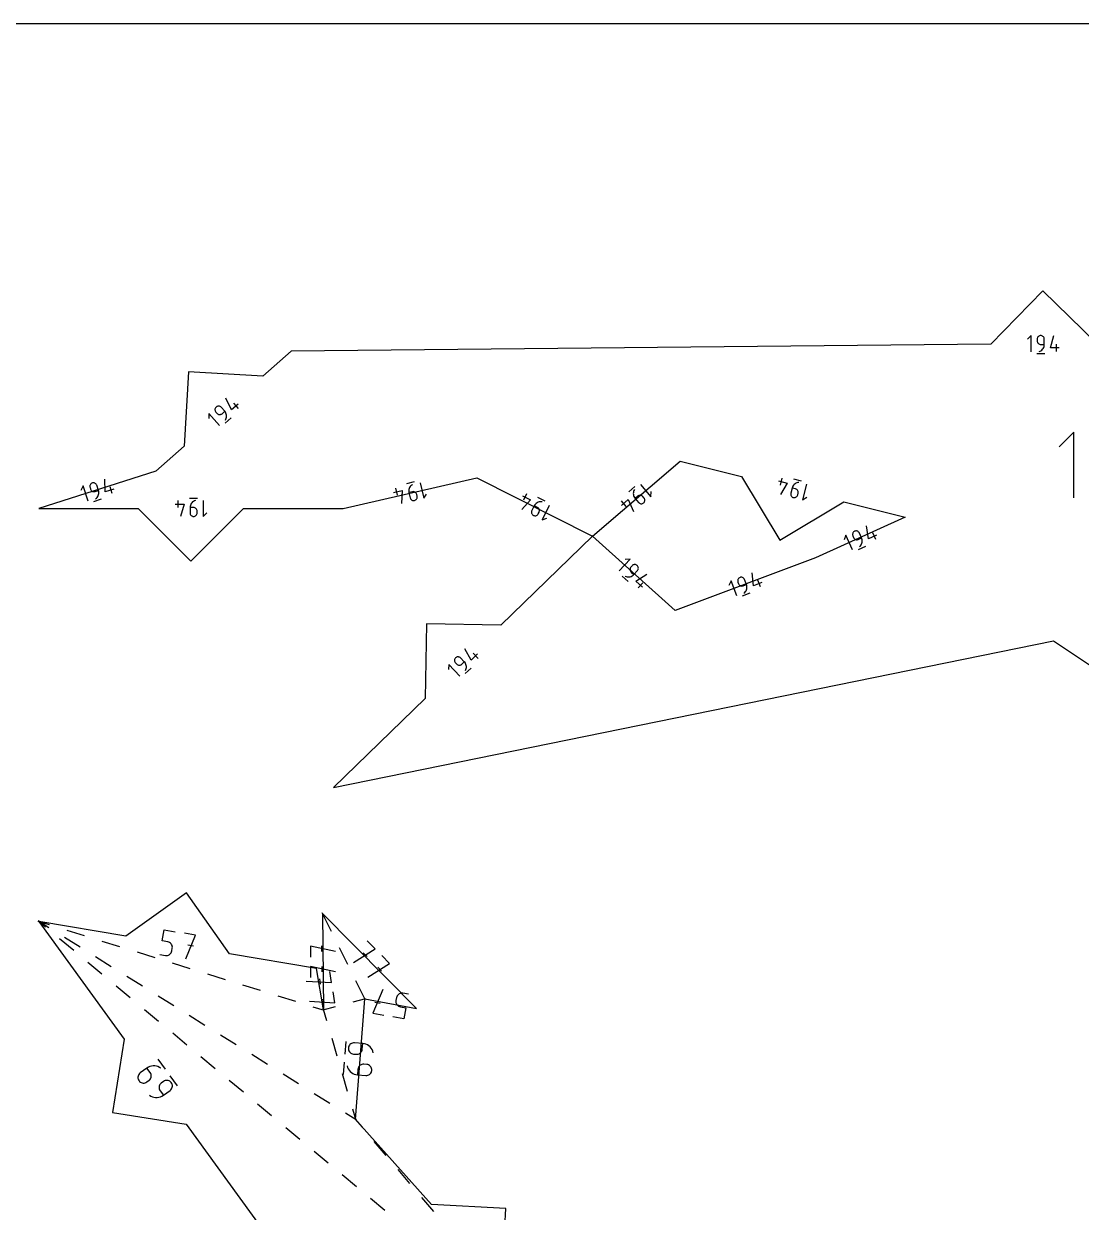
# Model space of a CAD drawing. Extents: x -2 to 214, y 3 to 282.
# Drawn here: x 101.09 to 132.94, y 246.63 to 282.42 of the extents above; entities that cross this region are included whole.
import ezdxf

# ---------------------------------------------------------------- set-up
doc = ezdxf.new("R2010")
doc.units = 0
doc.layers.add('Layer_1', color=7, linetype='CONTINUOUS')

msp = doc.modelspace()

# ---------------------------------------------------------------- linework, layer by layer
at = {"layer": 'Layer_1', "color": 5}
for points in [[(-1.511918, 3.023787), (214.388082, 3.023787), (214.388082, 282.423787), (-1.511918, 282.423787), (-1.511918, 3.023787)], [(133.384572, 272.808825), (131.780819, 274.379903), (130.209741, 272.776147), (109.134433, 272.559245), (108.287636, 271.80762), (106.046541, 271.941062), (105.9131, 269.699971), (105.066299, 268.948346), (101.53457, 267.825094)], [(101.53457, 267.825094), (104.532317, 267.825094), (106.119817, 266.237594), (107.707317, 267.825094), (110.705064, 267.825094), (114.733518, 268.743456), (118.214824, 266.993519), (120.857624, 269.253834), (122.706084, 268.792062), (123.861495, 266.867137), (125.786419, 268.022548), (127.63488, 267.560779), (124.934285, 266.342006), (120.70365, 264.755677), (118.214824, 266.993519), (115.455516, 264.313244), (113.210689, 264.345859), (113.178075, 262.101031), (110.418767, 259.420756), (132.096972, 263.834786), (133.96929, 262.595947)], [(115.485354, 244.495515), (115.609458, 246.737143), (113.367827, 246.86125), (111.078546, 249.418868), (111.353988, 253.05365), (112.913625, 252.768034), (110.086256, 255.625467), (110.110975, 252.720561), (109.906668, 253.972559), (107.285896, 254.415771), (105.985331, 256.245756), (104.155346, 254.945195), (101.53457, 255.388408), (104.109474, 251.844543), (103.758326, 249.627113), (105.975756, 249.275965), (108.550664, 245.732104)]]:
    msp.add_lwpolyline(points, dxfattribs=at)
at = {"layer": 'Layer_1', "color": 1}
for points in [[(131.430765, 272.547159), (131.425794, 273.030221), (131.319506, 272.921693)], [(131.665458, 272.549572), (131.665458, 272.549572), (131.696015, 272.561319), (131.724012, 272.57706), (131.749165, 272.5964), (131.771182, 272.618939), (131.789773, 272.644286), (131.80466, 272.672035), (131.81555, 272.701799), (131.822158, 272.733175), (131.824204, 272.765768), (131.822546, 272.926871), (131.822546, 272.926871), (131.820606, 272.946151), (131.815441, 272.964269), (131.807338, 272.98092), (131.796606, 272.995804), (131.78355, 273.00862), (131.768469, 273.01907), (131.751673, 273.026849), (131.73347, 273.031657), (131.714159, 273.033174), (131.714159, 273.033174), (131.694922, 273.031234), (131.676842, 273.026055), (131.660215, 273.017934), (131.645353, 273.007174), (131.632547, 272.994093), (131.622105, 272.978987), (131.614333, 272.962174), (131.609528, 272.943956), (131.607976, 272.924638), (131.60854, 272.870928), (131.60854, 272.870928), (131.610481, 272.851648), (131.615659, 272.833537), (131.623777, 272.816889), (131.634526, 272.802009), (131.647596, 272.789196), (131.662681, 272.77875), (131.67947, 272.770979), (131.697656, 272.766174), (131.716924, 272.764657), (131.824197, 272.765751)], [(132.274701, 272.663248), (132.006481, 272.660496), (132.109732, 273.037273)], [(132.195407, 272.555026), (132.193185, 272.769568)], [(131.599082, 272.488499), (131.840615, 272.490968)], [(107.545554, 270.969576), (107.344943, 270.791514), (107.175667, 271.143601)], [(107.556712, 270.83588), (107.414289, 270.996341)], [(106.984817, 270.328261), (106.664128, 270.689558), (106.655122, 270.53792)], [(107.160349, 270.484065), (107.160349, 270.484065), (107.175705, 270.512982), (107.186507, 270.543229), (107.192797, 270.574327), (107.194632, 270.60578), (107.192021, 270.637107), (107.18505, 270.667816), (107.17374, 270.697422), (107.158144, 270.725439), (107.138297, 270.751375), (107.031349, 270.871867), (107.031349, 270.871867), (107.017245, 270.885156), (107.001458, 270.895436), (106.984419, 270.902689), (106.966554, 270.90688), (106.948291, 270.907973), (106.930056, 270.905963), (106.912276, 270.900812), (106.895385, 270.892497), (106.879806, 270.880986), (106.879806, 270.880986), (106.866556, 270.866907), (106.856307, 270.851134), (106.84909, 270.834098), (106.844927, 270.816227), (106.843833, 270.797953), (106.845879, 270.779703), (106.851044, 270.761913), (106.859373, 270.745011), (106.870888, 270.729429), (106.906543, 270.689258), (106.906543, 270.689258), (106.920651, 270.675973), (106.936441, 270.6657), (106.953491, 270.658464), (106.971366, 270.654287), (106.989636, 270.653194), (107.007871, 270.655205), (107.025644, 270.660352), (107.042518, 270.66866), (107.058068, 270.680146), (107.138297, 270.751358)], [(107.15033, 270.394428), (107.330977, 270.554772)], [(132.713014, 268.142302), (132.713014, 270.122895), (132.272701, 269.682459)], [(103.022096, 268.04473), (102.875679, 268.505095), (102.805893, 268.370171)], [(103.245761, 268.115864), (103.245761, 268.115864), (103.271531, 268.136057), (103.293682, 268.159316), (103.312055, 268.185182), (103.326494, 268.213185), (103.336838, 268.242868), (103.34293, 268.273768), (103.344616, 268.305415), (103.341731, 268.337349), (103.334125, 268.369109), (103.285293, 268.522642), (103.285293, 268.522642), (103.277797, 268.54051), (103.267545, 268.556314), (103.254916, 268.569858), (103.240289, 268.580942), (103.224047, 268.589366), (103.206567, 268.594933), (103.18823, 268.597438), (103.169413, 268.596697), (103.150504, 268.592502), (103.150504, 268.592502), (103.132682, 268.585016), (103.116912, 268.574761), (103.103401, 268.562121), (103.092341, 268.547477), (103.083938, 268.531214), (103.078386, 268.513713), (103.075884, 268.495358), (103.076636, 268.47653), (103.080834, 268.457614), (103.097114, 268.406426), (103.097114, 268.406426), (103.104611, 268.388562), (103.114877, 268.372764), (103.12752, 268.359228), (103.142161, 268.348154), (103.158413, 268.339741), (103.175897, 268.334177), (103.194227, 268.331673), (103.21302, 268.332413), (103.231893, 268.336597), (103.334125, 268.369113)], [(103.794884, 268.403209), (103.539265, 268.321911), (103.527486, 268.712397)], [(103.750812, 268.276495), (103.685784, 268.480954)], [(112.84834, 268.62337), (112.612836, 268.569685)], [(112.79644, 268.549605), (112.79644, 268.549605), (112.769071, 268.531638), (112.74505, 268.510316), (112.724579, 268.48608), (112.707847, 268.459378), (112.695055, 268.430666), (112.686398, 268.400387), (112.682069, 268.368993), (112.68227, 268.336929), (112.687195, 268.304643), (112.723005, 268.147561), (112.723005, 268.147561), (112.728978, 268.129129), (112.737871, 268.112524), (112.749323, 268.097971), (112.762972, 268.085702), (112.778451, 268.075948), (112.795406, 268.068938), (112.813468, 268.064902), (112.832278, 268.064055), (112.851473, 268.066666), (112.851473, 268.066666), (112.86986, 268.072635), (112.88643, 268.081536), (112.900954, 268.093001), (112.913198, 268.106667), (112.922935, 268.122168), (112.929934, 268.139144), (112.933959, 268.157224), (112.934771, 268.176048), (112.93216, 268.19525), (112.920222, 268.24762), (112.920222, 268.24762), (112.914243, 268.266049), (112.905339, 268.282654), (112.893873, 268.297199), (112.88021, 268.309458), (112.864716, 268.319205), (112.847762, 268.326208), (112.829703, 268.330244), (112.810918, 268.331091), (112.791758, 268.328515), (112.687167, 268.304671)], [(113.025272, 268.60177), (113.132647, 268.130766), (113.213483, 268.259378)], [(119.492874, 268.4839), (119.30931, 268.326903)], [(119.659573, 268.547015), (119.973569, 268.179886), (119.985363, 268.33133)], [(123.816773, 268.652866), (124.07701, 268.587853), (123.882023, 268.249327)], [(123.920807, 268.737572), (123.868808, 268.529419)], [(124.434988, 268.609125), (124.434988, 268.609125), (124.402451, 268.605467), (124.371389, 268.5973), (124.342172, 268.584935), (124.315181, 268.568679), (124.290793, 268.548846), (124.269383, 268.52575), (124.251335, 268.499697), (124.237026, 268.471006), (124.226828, 268.439982), (124.187779, 268.283674), (124.187779, 268.283674), (124.18478, 268.264532), (124.185203, 268.245697), (124.188844, 268.22754), (124.195473, 268.21043), (124.204874, 268.194731), (124.21683, 268.180814), (124.231117, 268.169053), (124.247518, 268.159806), (124.26582, 268.153449), (124.26582, 268.153449), (124.284916, 268.150451), (124.303723, 268.150909), (124.321859, 268.154575), (124.338958, 268.161232), (124.35465, 268.170661), (124.368563, 268.182642), (124.380328, 268.19695), (124.389575, 268.213365), (124.395932, 268.231671), (124.408953, 268.283783), (124.408953, 268.283783), (124.411951, 268.302925), (124.411528, 268.32176), (124.407873, 268.339917), (124.401227, 268.357027), (124.391811, 268.372722), (124.379852, 268.386635), (124.365568, 268.398393), (124.349185, 268.407633), (124.330925, 268.413976), (124.226849, 268.439979)], [(124.51462, 268.651473), (124.280281, 268.710013)], [(124.662695, 268.55224), (124.545608, 268.083553), (124.675843, 268.161747)], [(103.200217, 268.038013), (103.430401, 268.111222)], [(106.321006, 268.127023), (106.079463, 268.127023)], [(112.225197, 268.309225), (112.486722, 268.368845), (112.465781, 267.97874)], [(112.279719, 268.431809), (112.327404, 268.222622)], [(116.108956, 268.20221), (116.348619, 268.08174), (116.084173, 267.79418)], [(116.229031, 268.262055), (116.13267, 268.07036)], [(116.789531, 268.047895), (116.573719, 268.156377)], [(119.481208, 268.39446), (119.481208, 268.39446), (119.465326, 268.365836), (119.45397, 268.33579), (119.447109, 268.304816), (119.44471, 268.273397), (119.446721, 268.242028), (119.453131, 268.211195), (119.46389, 268.181386), (119.478971, 268.153089), (119.498339, 268.126793), (119.603054, 268.004355), (119.603054, 268.004355), (119.616911, 267.990812), (119.632507, 267.980242), (119.649409, 267.972679), (119.667196, 267.96816), (119.685435, 267.966713), (119.703705, 267.968407), (119.721573, 267.973226), (119.738616, 267.98123), (119.754406, 267.992456), (119.754406, 267.992456), (119.767911, 268.006288), (119.778445, 268.021867), (119.785976, 268.038768), (119.790464, 268.056562), (119.791875, 268.074812), (119.790181, 268.093096), (119.785345, 268.110978), (119.77733, 268.128028), (119.766101, 268.143822), (119.73119, 268.184642), (119.73119, 268.184642), (119.717329, 268.198182), (119.701729, 268.208744), (119.684817, 268.21629), (119.66702, 268.220798), (119.648774, 268.222244), (119.630504, 268.220551), (119.612643, 268.215732), (119.595617, 268.207738), (119.579859, 268.196541), (119.498335, 268.126815)], [(105.643627, 267.959242), (105.911861, 267.959242), (105.804737, 267.583547)], [(105.724032, 268.066638), (105.724032, 267.852085)], [(106.25401, 268.066638), (106.25401, 268.066638), (106.223332, 268.055208), (106.195174, 268.039753), (106.169827, 268.020674), (106.14758, 267.998361), (106.128724, 267.973212), (106.113555, 267.945614), (106.102358, 267.915966), (106.095426, 267.884657), (106.093062, 267.852085), (106.093062, 267.690975), (106.093062, 267.690975), (106.094791, 267.671678), (106.099772, 267.65351), (106.107702, 267.636774), (106.118282, 267.621781), (106.131208, 267.608827), (106.14618, 267.598226), (106.162891, 267.590275), (106.181045, 267.585283), (106.200342, 267.583554), (106.200342, 267.583554), (106.219593, 267.585283), (106.237729, 267.590275), (106.254437, 267.598226), (106.269412, 267.608827), (106.282349, 267.621781), (106.292946, 267.636774), (106.300891, 267.65351), (106.305886, 267.671678), (106.307615, 267.690975), (106.307615, 267.744689), (106.307615, 267.744689), (106.305886, 267.763986), (106.300891, 267.782154), (106.292946, 267.798883), (106.282349, 267.813872), (106.269412, 267.826819), (106.254437, 267.837417), (106.237729, 267.845365), (106.219593, 267.850357), (106.200342, 267.852085), (106.093066, 267.852085)], [(106.488717, 268.066638), (106.488717, 267.583547), (106.596113, 267.690975)], [(116.70255, 268.024033), (116.70255, 268.024033), (116.670007, 268.027596), (116.637907, 268.026432), (116.60669, 268.02077), (116.576796, 268.010825), (116.548651, 267.996823), (116.522704, 267.97898), (116.499382, 267.957517), (116.479129, 267.932656), (116.462379, 267.904625), (116.390021, 267.760674), (116.390021, 267.760674), (116.382898, 267.742657), (116.379187, 267.724186), (116.378764, 267.705672), (116.38148, 267.687525), (116.387213, 267.670147), (116.395828, 267.653951), (116.407191, 267.639339), (116.421168, 267.626724), (116.437628, 267.616511), (116.437628, 267.616511), (116.455609, 267.609413), (116.474056, 267.60573), (116.492552, 267.605342), (116.510696, 267.608094), (116.528074, 267.613855), (116.544273, 267.622494), (116.558889, 267.633878), (116.571508, 267.647869), (116.581724, 267.664333), (116.605847, 267.712325), (116.605847, 267.712325), (116.612966, 267.730345), (116.616667, 267.748817), (116.61709, 267.767334), (116.614374, 267.785488), (116.608627, 267.802866), (116.600008, 267.819058), (116.588649, 267.833663), (116.574686, 267.846268), (116.558264, 267.85646), (116.462415, 267.904642)], [(116.912256, 267.918623), (116.69529, 267.486996), (116.839492, 267.534744)], [(119.078445, 268.04999), (119.217898, 267.88694)], [(119.087148, 267.916115), (119.290994, 268.090457), (119.453773, 267.735319)], [(126.261629, 266.676027), (126.261629, 266.676027), (126.284887, 266.699066), (126.304195, 266.724735), (126.319453, 266.752551), (126.330551, 266.78204), (126.337391, 266.812721), (126.339861, 266.844115), (126.337885, 266.875745), (126.331324, 266.907131), (126.320091, 266.937798), (126.253815, 267.084646), (126.253815, 267.084646), (126.244304, 267.101526), (126.232292, 267.116039), (126.218181, 267.12803), (126.202369, 267.137343), (126.185259, 267.143831), (126.167254, 267.147324), (126.148747, 267.147712), (126.130145, 267.144784), (126.111846, 267.138426), (126.111846, 267.138426), (126.095008, 267.128926), (126.080534, 267.116914), (126.068578, 267.102796), (126.05929, 267.08697), (126.052823, 267.069843), (126.049331, 267.05182), (126.048978, 267.033295), (126.051906, 267.014683), (126.058266, 266.996381), (126.080361, 266.947422), (126.080361, 266.947422), (126.089875, 266.930545), (126.101898, 266.916039), (126.116023, 266.904059), (126.131849, 266.894756), (126.148969, 266.888275), (126.166975, 266.884783), (126.185475, 266.88443), (126.204055, 266.887358), (126.222315, 266.893701), (126.320098, 266.93783)], [(126.773799, 267.024998), (126.529309, 266.91466), (126.47241, 267.301159)], [(126.744691, 266.894033), (126.656436, 267.089591)], [(126.047697, 266.579482), (125.848981, 267.019808), (125.795281, 266.877713)], [(126.225398, 266.593427), (126.445564, 266.692787)], [(119.023419, 265.941635), (119.346422, 266.300865), (119.194735, 266.292786)], [(119.197949, 265.784709), (119.197949, 265.784709), (119.228404, 265.772697), (119.259674, 265.765359), (119.29128, 265.762607), (119.32274, 265.764336), (119.353577, 265.770435), (119.383312, 265.780811), (119.41146, 265.795373), (119.437548, 265.814018), (119.461093, 265.836652), (119.568813, 265.956452), (119.568813, 265.956452), (119.580434, 265.97196), (119.588876, 265.988798), (119.594168, 266.006546), (119.596319, 266.024767), (119.595367, 266.043041), (119.591324, 266.060934), (119.584212, 266.078022), (119.574052, 266.093876), (119.560862, 266.108065), (119.560862, 266.108065), (119.545389, 266.11965), (119.528565, 266.12806), (119.510824, 266.13332), (119.492599, 266.135437), (119.474318, 266.134449), (119.456415, 266.130385), (119.439316, 266.123256), (119.423455, 266.113081), (119.409266, 266.099888), (119.37335, 266.059946), (119.37335, 266.059946), (119.361736, 266.044438), (119.353301, 266.027593), (119.348024, 266.009837), (119.345872, 265.991606), (119.346824, 265.973328), (119.350874, 265.955436), (119.357986, 265.938354), (119.368132, 265.922521), (119.381291, 265.908361), (119.461064, 265.836634)], [(119.107754, 265.784599), (119.287367, 265.623098)], [(119.723641, 265.456456), (119.52418, 265.635801), (119.855033, 265.843545)], [(122.558358, 265.193153), (122.388746, 265.645489), (122.325906, 265.507196)], [(122.778121, 265.275559), (122.778121, 265.275559), (122.802833, 265.297032), (122.823774, 265.321388), (122.84081, 265.34815), (122.853806, 265.376855), (122.862629, 265.407025), (122.867145, 265.438189), (122.867219, 265.469883), (122.862717, 265.501629), (122.853506, 265.532963), (122.796942, 265.683818), (122.796942, 265.683818), (122.788549, 265.70128), (122.777507, 265.716545), (122.764207, 265.729429), (122.749035, 265.739754), (122.732383, 265.747343), (122.714646, 265.752017), (122.696203, 265.753604), (122.677452, 265.751911), (122.658776, 265.74676), (122.658776, 265.74676), (122.64136, 265.738378), (122.626134, 265.727337), (122.613279, 265.714026), (122.602977, 265.698839), (122.59541, 265.68217), (122.590754, 265.664408), (122.589201, 265.645951), (122.590895, 265.627186), (122.596049, 265.608507), (122.614905, 265.558211), (122.614905, 265.558211), (122.623305, 265.540752), (122.634357, 265.525495), (122.647671, 265.512618), (122.662854, 265.502303), (122.679513, 265.494725), (122.697257, 265.490058), (122.71569, 265.488471), (122.734422, 265.490164), (122.75306, 265.495304), (122.853506, 265.532967)], [(123.311941, 265.59042), (123.060781, 265.496242), (123.029186, 265.885628)], [(123.274363, 265.461628), (123.199034, 265.662524)], [(119.592044, 265.430354), (119.735497, 265.589894)], [(122.736589, 265.195492), (122.962758, 265.280297)], [(114.751837, 263.442702), (114.559432, 263.255807), (114.374506, 263.599935)], [(114.768993, 263.309645), (114.619503, 263.463544)], [(114.22048, 262.776844), (113.883884, 263.123364), (113.881697, 262.971479)], [(114.388836, 262.940378), (114.388836, 262.940378), (114.402877, 262.969951), (114.41231, 263.000657), (114.417196, 263.032001), (114.417619, 263.063508), (114.413619, 263.094687), (114.405272, 263.12505), (114.392646, 263.154119), (114.375805, 263.181406), (114.354814, 263.206425), (114.242557, 263.321992), (114.242557, 263.321992), (114.227871, 263.334632), (114.211639, 263.344192), (114.194293, 263.350673), (114.176256, 263.354059), (114.157961, 263.354342), (114.139835, 263.351519), (114.122306, 263.345579), (114.105803, 263.336512), (114.090757, 263.32431), (114.090757, 263.32431), (114.078155, 263.309652), (114.068627, 263.293434), (114.062182, 263.276092), (114.05883, 263.258051), (114.058573, 263.239745), (114.06143, 263.221609), (114.067392, 263.204069), (114.076469, 263.187555), (114.088672, 263.172506), (114.126098, 263.133979), (114.126098, 263.133979), (114.140788, 263.121342), (114.157026, 263.111789), (114.174383, 263.105326), (114.192427, 263.10194), (114.210729, 263.101668), (114.228855, 263.10449), (114.246377, 263.110431), (114.262859, 263.119483), (114.277877, 263.131658), (114.354828, 263.206404)], [(114.382853, 262.850381), (114.556113, 263.018677)], [(110.352208, 255.08594), (110.076442, 255.645367)], [(101.513382, 255.394994), (101.84989, 255.290318)], [(101.838421, 255.198356), (101.515756, 255.400173)], [(101.738426, 255.21815), (101.517538, 255.402635)], [(102.779082, 254.609993), (102.308751, 254.904171)], [(102.379607, 255.125539), (102.909327, 254.960763)], [(105.188106, 254.38835), (105.353125, 254.360445), (105.353125, 254.360445), (105.383196, 254.357976), (105.412388, 254.360798), (105.440155, 254.368665), (105.46595, 254.381047), (105.489219, 254.397592), (105.50942, 254.417877), (105.525993, 254.441549), (105.5384, 254.468183), (105.546084, 254.497429), (105.559987, 254.579636), (105.559987, 254.579636), (105.56235, 254.609764), (105.559387, 254.638974), (105.551513, 254.666702), (105.539106, 254.692455), (105.522564, 254.715667), (105.502276, 254.735811), (105.478629, 254.752321), (105.452019, 254.764668), (105.422837, 254.772324), (105.257818, 254.800228), (105.313783, 255.131152), (105.643821, 255.075335)], [(105.962044, 254.257469), (106.252923, 254.972648), (105.922466, 255.028536)], [(102.59, 254.506929), (102.164211, 254.862539)], [(103.439044, 254.795984), (103.968761, 254.631205)], [(106.196959, 254.641725), (106.031753, 254.669665)], [(110.472643, 254.484859), (109.71791, 254.645923), (109.720768, 254.310936)], [(110.05337, 254.648777), (110.054781, 254.481307)], [(110.84276, 254.090764), (110.597484, 254.588354)], [(111.014965, 254.151354), (111.668256, 254.56217), (111.432632, 254.800302)], [(103.44157, 253.795711), (103.015785, 254.151322)], [(103.719743, 254.02163), (103.249412, 254.315815)], [(104.498478, 254.46643), (105.028195, 254.301651)], [(111.429793, 254.326215), (111.311997, 254.445263)], [(111.449287, 253.71241), (112.102582, 254.123227), (111.866955, 254.361359)], [(105.557912, 254.136872), (106.087629, 253.972097)], [(106.61735, 253.807318), (107.147067, 253.642539)], [(109.58733, 253.590709), (110.357803, 253.546745), (110.303853, 253.877372)], [(110.477896, 253.867385), (109.723163, 254.028446), (109.726021, 253.693459)], [(110.058623, 254.031296), (110.060034, 253.863829)], [(111.864115, 253.887271), (111.746319, 254.00632)], [(104.293144, 253.084494), (103.867359, 253.440104)], [(104.660403, 253.433271), (104.190073, 253.727452)], [(107.676784, 253.477763), (108.206501, 253.312984)], [(110.026711, 253.492717), (109.999737, 253.658004)], [(111.363798, 253.03375), (111.088036, 253.593178)], [(105.601061, 252.844908), (105.130734, 253.139086)], [(108.736218, 253.148205), (109.265935, 252.983423)], [(109.686781, 252.981271), (110.457255, 252.937308), (110.403301, 253.267935)], [(111.898155, 253.3371), (111.597584, 252.625939), (111.927248, 252.565565)], [(112.67024, 253.195707), (112.505617, 253.225869), (112.505617, 253.225869), (112.475585, 253.228692), (112.446354, 253.226222), (112.418481, 253.218708), (112.39252, 253.206643), (112.369028, 253.190415), (112.348553, 253.170377), (112.331658, 253.146953), (112.318891, 253.120495), (112.310809, 253.091355), (112.295792, 253.009345), (112.295792, 253.009345), (112.29304, 252.979253), (112.29558, 252.950008), (112.30308, 252.922173), (112.315134, 252.896244), (112.331359, 252.87282), (112.351372, 252.852394), (112.374789, 252.835567), (112.40123, 252.822831), (112.430306, 252.814788), (112.594929, 252.784625), (112.53447, 252.454496), (112.205223, 252.514789)], [(105.144718, 252.373276), (104.718933, 252.728883)], [(109.795652, 252.818644), (110.132163, 252.713968)], [(110.464557, 252.815307), (110.08954, 252.714818)], [(110.126162, 252.88328), (110.099189, 253.048567)], [(110.104735, 252.741858), (110.204733, 252.40063)], [(111.375423, 253.059393), (111.000406, 252.958905)], [(111.65804, 252.956072), (111.822851, 252.925874)], [(106.541721, 252.256545), (106.071391, 252.55073)], [(105.996292, 251.662058), (105.570507, 252.017665)], [(107.482382, 251.668186), (107.012052, 251.962367)], [(110.360742, 251.86826), (110.516754, 251.335898)], [(110.783938, 251.767761), (110.755447, 251.391838)], [(111.60918, 251.431963), (111.60918, 251.431963), (111.594875, 251.48115), (111.574036, 251.526874), (111.547243, 251.568629), (111.515063, 251.605928), (111.47807, 251.638278), (111.436834, 251.665159), (111.391922, 251.686079), (111.343916, 251.700578), (111.293373, 251.708128), (111.04348, 251.727072), (111.04348, 251.727072), (111.013243, 251.726719), (110.984382, 251.721075), (110.957406, 251.710668), (110.932828, 251.695957), (110.911153, 251.67733), (110.89289, 251.655281), (110.878553, 251.630199), (110.868647, 251.602576), (110.863683, 251.572802), (110.863683, 251.572802), (110.864106, 251.542569), (110.869733, 251.513747), (110.88013, 251.486795), (110.894858, 251.462241), (110.913485, 251.440581), (110.935565, 251.422342), (110.960669, 251.40802), (110.988351, 251.398142), (111.018182, 251.393168), (111.101357, 251.386853), (111.101357, 251.386853), (111.131579, 251.387206), (111.160401, 251.392815), (111.187314, 251.403186), (111.211825, 251.417897), (111.233429, 251.436489), (111.251622, 251.458537), (111.265906, 251.48362), (111.275773, 251.511278), (111.28073, 251.541087), (111.293381, 251.708046)], [(106.847865, 250.950837), (106.42208, 251.306448)], [(108.423043, 251.079823), (107.952713, 251.374005)], [(105.215425, 250.963791), (105.215425, 250.963791), (105.172845, 250.992049), (105.127499, 251.013427), (105.080152, 251.027926), (105.031571, 251.035546), (104.982514, 251.036252), (104.93375, 251.030078), (104.88604, 251.017025), (104.840147, 250.997058), (104.79684, 250.970176), (104.593407, 250.822366), (104.593407, 250.822366), (104.570625, 250.802469), (104.552249, 250.779504), (104.538395, 250.754139), (104.529166, 250.72701), (104.524672, 250.698823), (104.525021, 250.670178), (104.530317, 250.641779), (104.540667, 250.614262), (104.556179, 250.588298), (104.556179, 250.588298), (104.576033, 250.565579), (104.598974, 250.54727), (104.624342, 250.533476), (104.651471, 250.524304), (104.679693, 250.519859), (104.708349, 250.520212), (104.736769, 250.525539), (104.764289, 250.535911), (104.790247, 250.551433), (104.858072, 250.600709), (104.858072, 250.600709), (104.880851, 250.620605), (104.899209, 250.643571), (104.913042, 250.668936), (104.922249, 250.696065), (104.926726, 250.724287), (104.92637, 250.752932), (104.921074, 250.781331), (104.910742, 250.808812), (104.895262, 250.834706), (104.79684, 250.970159)], [(105.353142, 250.934592), (105.131538, 251.239589)], [(110.737265, 251.151903), (110.708778, 250.775979)], [(110.823346, 251.040506), (110.823346, 251.040506), (110.837521, 250.991414), (110.85825, 250.945768), (110.884952, 250.904066), (110.917055, 250.866816), (110.953977, 250.834502), (110.995135, 250.80762), (111.039959, 250.7867), (111.087866, 250.772236), (111.138278, 250.764687), (111.389022, 250.745672), (111.389022, 250.745672), (111.419262, 250.746025), (111.448126, 250.751634), (111.475103, 250.762006), (111.499692, 250.776717), (111.52137, 250.795308), (111.539637, 250.817357), (111.553985, 250.842439), (111.563898, 250.870097), (111.568868, 250.899942), (111.568868, 250.899942), (111.568445, 250.930104), (111.562815, 250.958926), (111.552411, 250.985879), (111.537676, 251.010432), (111.519042, 251.032092), (111.496958, 251.050366), (111.471851, 251.064689), (111.444161, 251.074602), (111.41433, 251.079576), (111.330733, 251.085926), (111.330733, 251.085926), (111.300496, 251.085574), (111.271632, 251.079964), (111.244658, 251.069557), (111.22008, 251.054847), (111.198406, 251.03622), (111.180142, 251.014171), (111.165805, 250.989124), (111.155899, 250.961502), (111.150936, 250.931727), (111.138282, 250.764768)], [(104.869777, 250.156759), (104.869777, 250.156759), (104.912523, 250.128537), (104.958, 250.107159), (105.005452, 250.092659), (105.054121, 250.085075), (105.103252, 250.084369), (105.152087, 250.090578), (105.199871, 250.103666), (105.245845, 250.123704), (105.289258, 250.150656), (105.492003, 250.297965), (105.492003, 250.297965), (105.514782, 250.317862), (105.53314, 250.340828), (105.546973, 250.366228), (105.55618, 250.393357), (105.560657, 250.421579), (105.560304, 250.450224), (105.555009, 250.478623), (105.544673, 250.506104), (105.529196, 250.531998), (105.529196, 250.531998), (105.509307, 250.554788), (105.486351, 250.573132), (105.460983, 250.586961), (105.433865, 250.596133), (105.405657, 250.600578), (105.377026, 250.600225), (105.348623, 250.594898), (105.321117, 250.584527), (105.295163, 250.569005), (105.227684, 250.519976), (105.227684, 250.519976), (105.204912, 250.500079), (105.186575, 250.477148), (105.172774, 250.451819), (105.163606, 250.424726), (105.159175, 250.396574), (105.159598, 250.367999), (105.164946, 250.339636), (105.175332, 250.312154), (105.190858, 250.286225), (105.289279, 250.150769)], [(105.71619, 250.434935), (105.494582, 250.739929)], [(107.699439, 250.23962), (107.273654, 250.59523)], [(109.3637, 250.491461), (108.893373, 250.785645)], [(110.672763, 250.803535), (110.828776, 250.271168)], [(108.551013, 249.528398), (108.125224, 249.884009)], [(110.304361, 249.903105), (109.834031, 250.197283)], [(111.097356, 249.407103), (110.774691, 249.608923)], [(110.984788, 249.738802), (111.084783, 249.397574)], [(109.402587, 248.817181), (108.976798, 249.172788)], [(111.064213, 249.435812), (111.274736, 249.186913)], [(110.254161, 248.105963), (109.828372, 248.46157)], [(111.632996, 248.763357), (111.991256, 248.339795)], [(111.105734, 247.394742), (110.679946, 247.750352)], [(112.349516, 247.916236), (112.707772, 247.492677)], [(111.957308, 246.683521), (111.53152, 247.039131)], [(113.066032, 247.069114), (113.424292, 246.645555)]]:
    msp.add_lwpolyline(points, dxfattribs=at)

doc.saveas('drawing.dxf')
